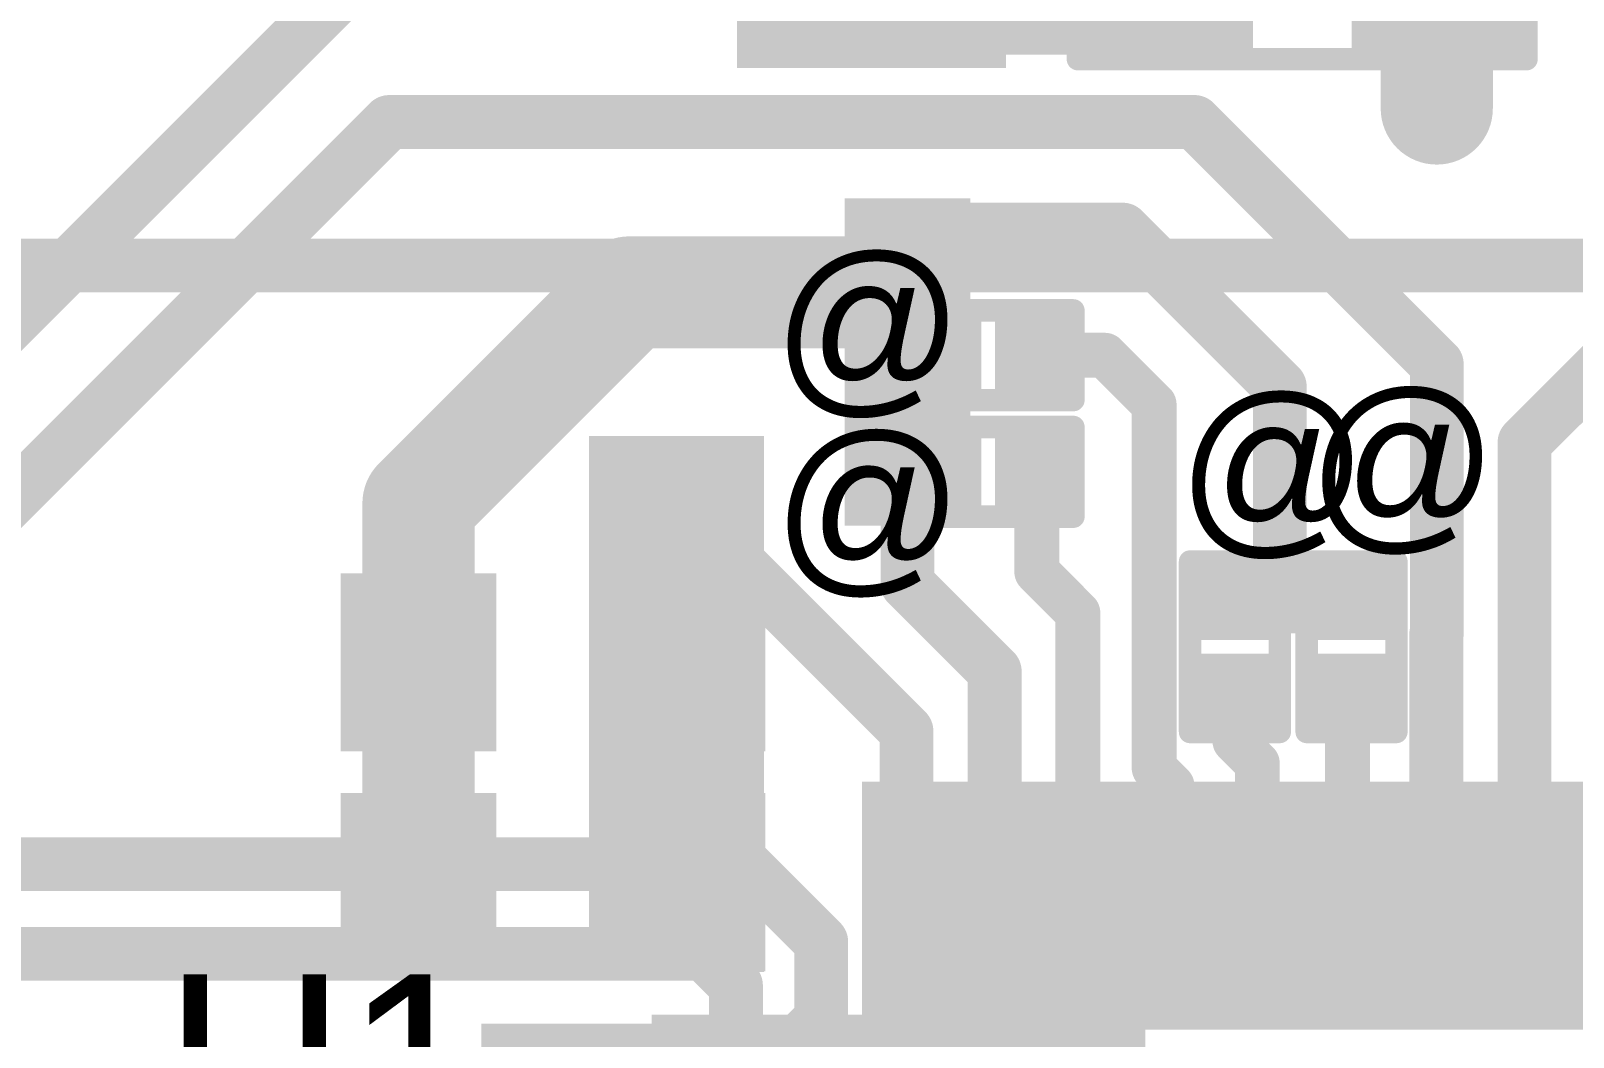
# Model space of a CAD drawing. Header units: millimetres. Extents: x -1.36 to 1.18, y -0.07 to 2.63.
# Drawn here: x -0.4254 to -0.0816, y 1.412 to 1.6363 of the extents above; entities that cross this region are included whole.
import ezdxf

# ---------------------------------------------------------------- set-up
doc = ezdxf.new("R2010")
doc.units = ezdxf.units.MM
doc.header["$MEASUREMENT"] = 0
for name, color, linetype in [('BottomLayer', 5, 'Continuous'), ('BottomPaste', 16, 'Continuous'), ('BottomSolder', 6, 'Continuous'), ('TopLayer', 1, 'Continuous'), ('TopOverlay', 2, 'Continuous'), ('TopPaste', 8, 'Continuous'), ('TopSolder', 216, 'Continuous'), ('ViaHoleLayer', 16, 'Continuous')]:
    doc.layers.add(name, color=color, linetype=linetype)
doc.styles.add('Arial', font='arial.ttf', dxfattribs={"height": 0.2})

# ---------------------------------------------------------------- blocks, each defined once
blk = doc.blocks.new('LQFP_100_6')
at = {"layer": 'TopLayer'}
for points in [[(-0.24213, 0.2815), (-0.24213, 0.32874), (-0.23031, 0.32874), (-0.23031, 0.2815)], [(-0.22244, 0.2815), (-0.22244, 0.32874), (-0.21063, 0.32874), (-0.21063, 0.2815)], [(-0.20276, 0.2815), (-0.20276, 0.32874), (-0.19094, 0.32874), (-0.19094, 0.2815)], [(-0.18307, 0.2815), (-0.18307, 0.32874), (-0.17126, 0.32874), (-0.17126, 0.2815)], [(-0.16339, 0.2815), (-0.16339, 0.32874), (-0.15157, 0.32874), (-0.15157, 0.2815)], [(-0.1437, 0.2815), (-0.1437, 0.32874), (-0.13189, 0.32874), (-0.13189, 0.2815)], [(-0.12402, 0.2815), (-0.12402, 0.32874), (-0.1122, 0.32874), (-0.1122, 0.2815)], [(-0.10433, 0.2815), (-0.10433, 0.32874), (-0.09252, 0.32874), (-0.09252, 0.2815)]]:
    blk.add_hatch(color=1, dxfattribs=at).paths.add_polyline_path(points)
at = {"layer": 'TopPaste'}
for points in [[(-0.24213, 0.2815), (-0.24213, 0.32874), (-0.23031, 0.32874), (-0.23031, 0.2815)], [(-0.22244, 0.2815), (-0.22244, 0.32874), (-0.21063, 0.32874), (-0.21063, 0.2815)], [(-0.20276, 0.2815), (-0.20276, 0.32874), (-0.19094, 0.32874), (-0.19094, 0.2815)], [(-0.18307, 0.2815), (-0.18307, 0.32874), (-0.17126, 0.32874), (-0.17126, 0.2815)], [(-0.16339, 0.2815), (-0.16339, 0.32874), (-0.15157, 0.32874), (-0.15157, 0.2815)], [(-0.1437, 0.2815), (-0.1437, 0.32874), (-0.13189, 0.32874), (-0.13189, 0.2815)], [(-0.12402, 0.2815), (-0.12402, 0.32874), (-0.1122, 0.32874), (-0.1122, 0.2815)], [(-0.10433, 0.2815), (-0.10433, 0.32874), (-0.09252, 0.32874), (-0.09252, 0.2815)]]:
    blk.add_hatch(color=8, dxfattribs=at).paths.add_polyline_path(points)
at = {"layer": 'TopSolder'}
for points in [[(-0.24613, 0.2775), (-0.24613, 0.33274), (-0.22631, 0.33274), (-0.22631, 0.2775)], [(-0.22644, 0.2775), (-0.22644, 0.33274), (-0.20663, 0.33274), (-0.20663, 0.2775)], [(-0.20676, 0.2775), (-0.20676, 0.33274), (-0.18694, 0.33274), (-0.18694, 0.2775)], [(-0.18707, 0.2775), (-0.18707, 0.33274), (-0.16726, 0.33274), (-0.16726, 0.2775)], [(-0.16739, 0.2775), (-0.16739, 0.33274), (-0.14757, 0.33274), (-0.14757, 0.2775)], [(-0.1477, 0.2775), (-0.1477, 0.33274), (-0.12789, 0.33274), (-0.12789, 0.2775)], [(-0.12802, 0.2775), (-0.12802, 0.33274), (-0.1082, 0.33274), (-0.1082, 0.2775)], [(-0.10833, 0.2775), (-0.10833, 0.33274), (-0.08852, 0.33274), (-0.08852, 0.2775)], [(-0.08865, 0.2775), (-0.08865, 0.33274), (-0.06883, 0.33274), (-0.06883, 0.2775)]]:
    blk.add_hatch(color=216, dxfattribs=at).paths.add_polyline_path(points)
at = {"layer": 'TopOverlay', "const_width": 0.005}
blk.add_lwpolyline([(-0.285, 0.255), (-0.255, 0.285)], dxfattribs=at)
at = {"layer": 'TopOverlay', "const_width": 0.0025}
blk.add_lwpolyline([(-0.25625, 0.285, 1), (-0.25375, 0.285, 1)], format="xyb", close=True, dxfattribs=at)
blk = doc.blocks.new('R___0201_12')
at = {"layer": 'TopLayer'}
for points in [[(-0.01614, 0.00728), (-0.00551, 0.00728), (-0.00551, -0.00728), (-0.01614, -0.00728)], [(0.00551, 0.00728), (0.01614, 0.00728), (0.01614, -0.00728), (0.00551, -0.00728)]]:
    blk.add_hatch(color=1, dxfattribs=at).paths.add_polyline_path(points)
at = {"layer": 'TopPaste'}
for points in [[(-0.01614, 0.00728), (-0.00551, 0.00728), (-0.00551, -0.00728), (-0.01614, -0.00728)], [(0.00551, 0.00728), (0.01614, 0.00728), (0.01614, -0.00728), (0.00551, -0.00728)]]:
    blk.add_hatch(color=8, dxfattribs=at).paths.add_polyline_path(points)
at = {"layer": 'TopSolder'}
for points in [[(-0.02014, 0.01128), (-0.00151, 0.01128), (-0.00151, -0.01128), (-0.02014, -0.01128)], [(0.00151, 0.01128), (0.02014, 0.01128), (0.02014, -0.01128), (0.00151, -0.01128)]]:
    blk.add_hatch(color=216, dxfattribs=at).paths.add_polyline_path(points)
at = {"layer": 'TopOverlay', "const_width": 0.005}
for points in [[(-0.019, -0.01), (-0.019, 0.01)], [(-0.019, 0.01), (0.019, 0.01)], [(0.019, -0.01), (0.019, 0.01)], [(-0.019, -0.01), (0.019, -0.01)]]:
    blk.add_lwpolyline(points, dxfattribs=at)
at = {"layer": 'TopOverlay', "const_width": 0.0025}
for points in [[(-0.02025, 0.01, 1), (-0.01775, 0.01, 1)], [(-0.02025, 0.01, 1), (-0.01775, 0.01, 1)], [(0.01775, 0.01, 1), (0.02025, 0.01, 1)], [(0.01775, 0.01, 1), (0.02025, 0.01, 1)], [(-0.02025, -0.01, 1), (-0.01775, -0.01, 1)], [(-0.02025, -0.01, 1), (-0.01775, -0.01, 1)], [(0.01775, -0.01, 1), (0.02025, -0.01, 1)], [(0.01775, -0.01, 1), (0.02025, -0.01, 1)]]:
    blk.add_lwpolyline(points, format="xyb", close=True, dxfattribs=at)
blk = doc.blocks.new('R___0201_13')
at = {"layer": 'TopLayer'}
for points in [[(-0.01614, 0.00728), (-0.00551, 0.00728), (-0.00551, -0.00728), (-0.01614, -0.00728)], [(0.00551, 0.00728), (0.01614, 0.00728), (0.01614, -0.00728), (0.00551, -0.00728)]]:
    blk.add_hatch(color=1, dxfattribs=at).paths.add_polyline_path(points)
at = {"layer": 'TopPaste'}
for points in [[(-0.01614, 0.00728), (-0.00551, 0.00728), (-0.00551, -0.00728), (-0.01614, -0.00728)], [(0.00551, 0.00728), (0.01614, 0.00728), (0.01614, -0.00728), (0.00551, -0.00728)]]:
    blk.add_hatch(color=8, dxfattribs=at).paths.add_polyline_path(points)
at = {"layer": 'TopSolder'}
for points in [[(-0.02014, 0.01128), (-0.00151, 0.01128), (-0.00151, -0.01128), (-0.02014, -0.01128)], [(0.00151, 0.01128), (0.02014, 0.01128), (0.02014, -0.01128), (0.00151, -0.01128)]]:
    blk.add_hatch(color=216, dxfattribs=at).paths.add_polyline_path(points)
at = {"layer": 'TopOverlay', "const_width": 0.005}
for points in [[(-0.019, -0.01), (-0.019, 0.01)], [(-0.019, 0.01), (0.019, 0.01)], [(0.019, -0.01), (0.019, 0.01)], [(-0.019, -0.01), (0.019, -0.01)]]:
    blk.add_lwpolyline(points, dxfattribs=at)
at = {"layer": 'TopOverlay', "const_width": 0.0025}
for points in [[(-0.02025, 0.01, 1), (-0.01775, 0.01, 1)], [(-0.02025, 0.01, 1), (-0.01775, 0.01, 1)], [(0.01775, 0.01, 1), (0.02025, 0.01, 1)], [(0.01775, 0.01, 1), (0.02025, 0.01, 1)], [(-0.02025, -0.01, 1), (-0.01775, -0.01, 1)], [(-0.02025, -0.01, 1), (-0.01775, -0.01, 1)], [(0.01775, -0.01, 1), (0.02025, -0.01, 1)], [(0.01775, -0.01, 1), (0.02025, -0.01, 1)]]:
    blk.add_lwpolyline(points, format="xyb", close=True, dxfattribs=at)
blk = doc.blocks.new('R___0201_14')
at = {"layer": 'TopLayer'}
for points in [[(-0.01614, 0.00728), (-0.00551, 0.00728), (-0.00551, -0.00728), (-0.01614, -0.00728)], [(0.00551, 0.00728), (0.01614, 0.00728), (0.01614, -0.00728), (0.00551, -0.00728)]]:
    blk.add_hatch(color=1, dxfattribs=at).paths.add_polyline_path(points)
at = {"layer": 'TopPaste'}
for points in [[(-0.01614, 0.00728), (-0.00551, 0.00728), (-0.00551, -0.00728), (-0.01614, -0.00728)], [(0.00551, 0.00728), (0.01614, 0.00728), (0.01614, -0.00728), (0.00551, -0.00728)]]:
    blk.add_hatch(color=8, dxfattribs=at).paths.add_polyline_path(points)
at = {"layer": 'TopSolder'}
for points in [[(-0.02014, 0.01128), (-0.00151, 0.01128), (-0.00151, -0.01128), (-0.02014, -0.01128)], [(0.00151, 0.01128), (0.02014, 0.01128), (0.02014, -0.01128), (0.00151, -0.01128)]]:
    blk.add_hatch(color=216, dxfattribs=at).paths.add_polyline_path(points)
at = {"layer": 'TopOverlay', "const_width": 0.005}
for points in [[(-0.019, 0.01), (-0.019, -0.01)], [(-0.019, 0.01), (0.019, 0.01)], [(0.019, 0.01), (0.019, -0.01)], [(-0.019, -0.01), (0.019, -0.01)]]:
    blk.add_lwpolyline(points, dxfattribs=at)
at = {"layer": 'TopOverlay', "const_width": 0.0025}
for points in [[(-0.02025, 0.01, 1), (-0.01775, 0.01, 1)], [(-0.02025, 0.01, 1), (-0.01775, 0.01, 1)], [(0.01775, 0.01, 1), (0.02025, 0.01, 1)], [(0.01775, 0.01, 1), (0.02025, 0.01, 1)], [(-0.02025, -0.01, 1), (-0.01775, -0.01, 1)], [(-0.02025, -0.01, 1), (-0.01775, -0.01, 1)], [(0.01775, -0.01, 1), (0.02025, -0.01, 1)], [(0.01775, -0.01, 1), (0.02025, -0.01, 1)]]:
    blk.add_lwpolyline(points, format="xyb", close=True, dxfattribs=at)
blk = doc.blocks.new('R___0201_15')
at = {"layer": 'TopLayer'}
for points in [[(-0.01614, 0.00728), (-0.00551, 0.00728), (-0.00551, -0.00728), (-0.01614, -0.00728)], [(0.00551, 0.00728), (0.01614, 0.00728), (0.01614, -0.00728), (0.00551, -0.00728)]]:
    blk.add_hatch(color=1, dxfattribs=at).paths.add_polyline_path(points)
at = {"layer": 'TopPaste'}
for points in [[(-0.01614, 0.00728), (-0.00551, 0.00728), (-0.00551, -0.00728), (-0.01614, -0.00728)], [(0.00551, 0.00728), (0.01614, 0.00728), (0.01614, -0.00728), (0.00551, -0.00728)]]:
    blk.add_hatch(color=8, dxfattribs=at).paths.add_polyline_path(points)
at = {"layer": 'TopSolder'}
for points in [[(-0.02014, 0.01128), (-0.00151, 0.01128), (-0.00151, -0.01128), (-0.02014, -0.01128)], [(0.00151, 0.01128), (0.02014, 0.01128), (0.02014, -0.01128), (0.00151, -0.01128)]]:
    blk.add_hatch(color=216, dxfattribs=at).paths.add_polyline_path(points)
at = {"layer": 'TopOverlay', "const_width": 0.005}
for points in [[(-0.019, 0.01), (-0.019, -0.01)], [(-0.019, 0.01), (0.019, 0.01)], [(0.019, 0.01), (0.019, -0.01)], [(-0.019, -0.01), (0.019, -0.01)]]:
    blk.add_lwpolyline(points, dxfattribs=at)
at = {"layer": 'TopOverlay', "const_width": 0.0025}
for points in [[(-0.02025, 0.01, 1), (-0.01775, 0.01, 1)], [(-0.02025, 0.01, 1), (-0.01775, 0.01, 1)], [(0.01775, 0.01, 1), (0.02025, 0.01, 1)], [(0.01775, 0.01, 1), (0.02025, 0.01, 1)], [(-0.02025, -0.01, 1), (-0.01775, -0.01, 1)], [(-0.02025, -0.01, 1), (-0.01775, -0.01, 1)], [(0.01775, -0.01, 1), (0.02025, -0.01, 1)], [(0.01775, -0.01, 1), (0.02025, -0.01, 1)]]:
    blk.add_lwpolyline(points, format="xyb", close=True, dxfattribs=at)
blk = doc.blocks.new('S______B______64')
at = {"layer": 'TopLayer'}
for points in [[(-0.045, -0.0175), (-0.045, 0.0175), (-0.015, 0.0175), (-0.015, -0.0175)], [(0.015, -0.0175), (0.015, 0.0175), (0.045, 0.0175), (0.045, -0.0175)]]:
    blk.add_hatch(color=1, dxfattribs=at).paths.add_polyline_path(points)
at = {"layer": 'TopPaste'}
for points in [[(-0.045, -0.0175), (-0.045, 0.0175), (-0.015, 0.0175), (-0.015, -0.0175)], [(0.015, -0.0175), (0.015, 0.0175), (0.045, 0.0175), (0.045, -0.0175)]]:
    blk.add_hatch(color=8, dxfattribs=at).paths.add_polyline_path(points)
at = {"layer": 'TopSolder'}
for points in [[(-0.049, -0.0215), (-0.049, 0.0215), (-0.011, 0.0215), (-0.011, -0.0215)], [(0.011, -0.0215), (0.011, 0.0215), (0.049, 0.0215), (0.049, -0.0215)]]:
    blk.add_hatch(color=216, dxfattribs=at).paths.add_polyline_path(points)
at = {"layer": 'TopOverlay', "const_width": 0.005}
for points in [[(-0.05, -0.022), (-0.05, 0.022)], [(-0.05, 0.022), (0.05, 0.022)], [(0.05, -0.022), (0.05, 0.022)], [(-0.05, -0.022), (0.05, -0.022)]]:
    blk.add_lwpolyline(points, dxfattribs=at)
at = {"layer": 'TopOverlay', "const_width": 0.0025}
for points in [[(-0.05125, 0.022, 1), (-0.04875, 0.022, 1)], [(-0.05125, 0.022, 1), (-0.04875, 0.022, 1)], [(0.04875, 0.022, 1), (0.05125, 0.022, 1)], [(0.04875, 0.022, 1), (0.05125, 0.022, 1)], [(-0.05125, -0.022, 1), (-0.04875, -0.022, 1)], [(-0.05125, -0.022, 1), (-0.04875, -0.022, 1)], [(0.04875, -0.022, 1), (0.05125, -0.022, 1)], [(0.04875, -0.022, 1), (0.05125, -0.022, 1)]]:
    blk.add_lwpolyline(points, format="xyb", close=True, dxfattribs=at)
blk = doc.blocks.new('C__0603_B_105')
at = {"layer": 'BottomLayer'}
for points in [[(-0.045, -0.0175), (-0.045, 0.0175), (-0.015, 0.0175), (-0.015, -0.0175)], [(0.015, -0.0175), (0.015, 0.0175), (0.045, 0.0175), (0.045, -0.0175)]]:
    blk.add_hatch(color=5, dxfattribs=at).paths.add_polyline_path(points)
at = {"layer": 'BottomPaste'}
for points in [[(-0.045, -0.0175), (-0.045, 0.0175), (-0.015, 0.0175), (-0.015, -0.0175)], [(0.015, -0.0175), (0.015, 0.0175), (0.045, 0.0175), (0.045, -0.0175)]]:
    blk.add_hatch(color=16, dxfattribs=at).paths.add_polyline_path(points)
at = {"layer": 'BottomSolder'}
for points in [[(-0.04736, -0.01986), (-0.04736, 0.01986), (-0.01264, 0.01986), (-0.01264, -0.01986)], [(0.01264, -0.01986), (0.01264, 0.01986), (0.04736, 0.01986), (0.04736, -0.01986)]]:
    blk.add_hatch(color=6, dxfattribs=at).paths.add_polyline_path(points)
blk = doc.blocks.new('C__0603_B_111')
at = {"layer": 'BottomLayer'}
for points in [[(-0.045, -0.0175), (-0.045, 0.0175), (-0.015, 0.0175), (-0.015, -0.0175)], [(0.015, -0.0175), (0.015, 0.0175), (0.045, 0.0175), (0.045, -0.0175)]]:
    blk.add_hatch(color=5, dxfattribs=at).paths.add_polyline_path(points)
at = {"layer": 'BottomPaste'}
for points in [[(-0.045, -0.0175), (-0.045, 0.0175), (-0.015, 0.0175), (-0.015, -0.0175)], [(0.015, -0.0175), (0.015, 0.0175), (0.045, 0.0175), (0.045, -0.0175)]]:
    blk.add_hatch(color=16, dxfattribs=at).paths.add_polyline_path(points)
at = {"layer": 'BottomSolder'}
for points in [[(-0.04736, -0.01986), (-0.04736, 0.01986), (-0.01264, 0.01986), (-0.01264, -0.01986)], [(0.01264, -0.01986), (0.01264, 0.01986), (0.04736, 0.01986), (0.04736, -0.01986)]]:
    blk.add_hatch(color=6, dxfattribs=at).paths.add_polyline_path(points)

msp = doc.modelspace()

# ---------------------------------------------------------------- hatches: boundary and pattern name
at = {"layer": 'BottomLayer'}
for points in [[(-0.268, 1.628), (-0.208, 1.628), (-0.208, 1.673), (-0.268, 1.673)], [(-0.301, 1.42647), (-0.262, 1.42647), (-0.262, 1.546), (-0.301, 1.546)], [(-0.287, 1.232), (-0.269, 1.232), (-0.269, 1.417), (-0.287, 1.417)], [(-0.287, 1.365), (-0.177, 1.365), (-0.177, 1.417), (-0.287, 1.417)]]:
    msp.add_hatch(color=5, dxfattribs=at).paths.add_polyline_path(points)
h = msp.add_hatch(color=5, dxfattribs=at)
edge = h.paths.add_edge_path()
edge.add_arc((-0.112, 1.619), 0.01181, 0, 360)
h = msp.add_hatch(color=5, dxfattribs=at)
edge = h.paths.add_edge_path()
edge.add_arc((-0.282, 1.532), 0.01181, 0, 360)
h = msp.add_hatch(color=5, dxfattribs=at)
edge = h.paths.add_edge_path()
edge.add_arc((-0.339, 1.531), 0.01181, 0, 360)
at = {"layer": 'TopLayer'}
for points in [[(-0.265, 1.631), (-0.155, 1.631), (-0.155, 1.672), (-0.265, 1.672)], [(-0.244, 1.526), (-0.216, 1.526), (-0.216, 1.599), (-0.244, 1.599)], [(-0.163, 1.502), (-0.126, 1.502), (-0.126, 1.519), (-0.163, 1.519)], [(-0.325, 1.366), (-0.287, 1.366), (-0.287, 1.415), (-0.325, 1.415)]]:
    msp.add_hatch(color=1, dxfattribs=at).paths.add_polyline_path(points)
h = msp.add_hatch(color=1, dxfattribs=at)
edge = h.paths.add_edge_path()
edge.add_arc((-0.112, 1.619), 0.01181, 0, 360)
h = msp.add_hatch(color=1, dxfattribs=at)
edge = h.paths.add_edge_path()
edge.add_arc((-0.282, 1.532), 0.01181, 0, 360)
h = msp.add_hatch(color=1, dxfattribs=at)
edge = h.paths.add_edge_path()
edge.add_arc((-0.339, 1.531), 0.01181, 0, 360)
at = {"layer": 'ViaHoleLayer'}
h = msp.add_hatch(color=16, dxfattribs=at)
edge = h.paths.add_edge_path()
edge.add_arc((-0.112, 1.619), 0.00591, 0, 360)
h = msp.add_hatch(color=16, dxfattribs=at)
edge = h.paths.add_edge_path()
edge.add_arc((-0.339, 1.531), 0.00591, 0, 360)
h = msp.add_hatch(color=16, dxfattribs=at)
edge = h.paths.add_edge_path()
edge.add_arc((-0.282, 1.532), 0.00591, 0, 360)

# ---------------------------------------------------------------- linework, layer by layer
at = {"layer": 'BottomLayer'}
for points, const_width in [([(-0.529, 1.584), (0.01737, 1.584)], 0.012), ([(-0.339, 1.49553), (-0.339, 1.531)], 0.025), ([(-0.339, 1.44653), (-0.339, 1.49553)], 0.025), ([(-0.339, 1.44153), (-0.339, 1.44653)], 0.025)]:
    msp.add_lwpolyline(points, dxfattribs=dict(at, const_width=const_width))
at = {"layer": 'BottomLayer', "const_width": 0.0125}
for points in [[(-0.34525, 1.531, 1), (-0.33275, 1.531, 1)], [(-0.34525, 1.49553, 1), (-0.33275, 1.49553, 1)], [(-0.34525, 1.49553, 1), (-0.33275, 1.49553, 1)], [(-0.34525, 1.44653, 1), (-0.33275, 1.44653, 1)], [(-0.34525, 1.44653, 1), (-0.33275, 1.44653, 1)], [(-0.34525, 1.44153, 1), (-0.33275, 1.44153, 1)]]:
    msp.add_lwpolyline(points, format="xyb", close=True, dxfattribs=at)
at = {"layer": 'TopLayer'}
for points, const_width in [([(-0.475, 1.526), (-0.259, 1.742)], 0.012), ([(-0.112, 1.619), (-0.112, 1.652)], 0.025), ([(-0.09243, 1.54457), (-0.007, 1.63)], 0.012), ([(-0.47748, 1.48405), (-0.34553, 1.616)], 0.012), ([(-0.34553, 1.616), (-0.166, 1.616)], 0.012), ([(-0.166, 1.616), (-0.112, 1.562)], 0.012), ([(-0.22283, 1.58817), (-0.219, 1.592)], 0.012), ([(-0.219, 1.592), (-0.182, 1.592)], 0.012), ([(-0.182, 1.592), (-0.147, 1.557)], 0.012), ([(-0.22283, 1.56517), (-0.22283, 1.58817)], 0.012), ([(-0.339, 1.531), (-0.292, 1.578)], 0.025), ([(-0.292, 1.578), (-0.23683, 1.578)], 0.025), ([(-0.23683, 1.578), (-0.22283, 1.564)], 0.012), ([(-0.23, 1.513), (-0.23, 1.5625)], 0.012), ([(-0.22283, 1.538), (-0.22283, 1.564)], 0.012), ([(-0.201, 1.564), (-0.186, 1.564)], 0.01), ([(-0.186, 1.564), (-0.175, 1.553)], 0.01), ([(-0.112, 1.50196), (-0.112, 1.562)], 0.012), ([(-0.147, 1.50983), (-0.147, 1.557)], 0.012), ([(-0.175, 1.47196), (-0.175, 1.553)], 0.01), ([(-0.09243, 1.44128), (-0.09243, 1.54457)], 0.012), ([(-0.20117, 1.51572), (-0.20117, 1.538)], 0.01), ([(-0.282, 1.532), (-0.23022, 1.48022)], 0.012), ([(-0.20117, 1.51572), (-0.192, 1.50654)], 0.01), ([(-0.23, 1.513), (-0.21054, 1.49354)], 0.012), ([(-0.157, 1.50983), (-0.147, 1.50983)], 0.012), ([(-0.147, 1.50983), (-0.131, 1.50983)], 0.012), ([(-0.192, 1.46492), (-0.192, 1.50654)], 0.01), ([(-0.11211, 1.50185), (-0.112, 1.50196)], 0.012), ([(-0.11211, 1.44128), (-0.11211, 1.50185)], 0.012), ([(-0.21054, 1.44128), (-0.21054, 1.49354)], 0.012), ([(-0.158, 1.48817), (-0.15732, 1.48817)], 0.01), ([(-0.15732, 1.48817), (-0.157, 1.48786)], 0.01), ([(-0.157, 1.48786), (-0.157, 1.48817)], 0.01), ([(-0.157, 1.478), (-0.157, 1.48786)], 0.01), ([(-0.132, 1.48817), (-0.1319, 1.48807)], 0.01), ([(-0.1319, 1.4419), (-0.1319, 1.48807)], 0.01), ([(-0.23022, 1.44128), (-0.23022, 1.48022)], 0.012), ([(-0.157, 1.478), (-0.152, 1.473)], 0.01), ([(-0.175, 1.47196), (-0.171, 1.46796)], 0.01), ([(-0.152, 1.456), (-0.152, 1.473)], 0.01), ([(-0.171, 1.464), (-0.171, 1.46796)], 0.01), ([(-0.192, 1.46492), (-0.19068, 1.4636)], 0.01), ([(-0.47904, 1.45053), (-0.26653, 1.45053)], 0.012), ([(-0.26653, 1.45053), (-0.24922, 1.43322)], 0.012), ([(-0.21037, 1.39833), (-0.21037, 1.44128)], 0.012), ([(-0.15239, 1.44218), (-0.15148, 1.44128)], 0.01), ([(-0.15148, 1.44128), (-0.151, 1.44176)], 0.01), ([(-0.1319, 1.4419), (-0.131, 1.441)], 0.01), ([(-0.24922, 1.40209), (-0.24922, 1.43322)], 0.012), ([(-0.48753, 1.43053), (-0.27525, 1.43053)], 0.012), ([(-0.27525, 1.43053), (-0.26822, 1.4235)], 0.012), ([(-0.26822, 1.39422), (-0.26822, 1.4235)], 0.012)]:
    msp.add_lwpolyline(points, dxfattribs=dict(at, const_width=const_width))
for points, const_width in [([(-0.11825, 1.619, 1), (-0.10575, 1.619, 1)], 0.0125), ([(-0.34853, 1.616, 1), (-0.34253, 1.616, 1)], 0.006), ([(-0.34853, 1.616, 1), (-0.34253, 1.616, 1)], 0.006), ([(-0.169, 1.616, 1), (-0.163, 1.616, 1)], 0.006), ([(-0.169, 1.616, 1), (-0.163, 1.616, 1)], 0.006), ([(-0.222, 1.592, 1), (-0.216, 1.592, 1)], 0.006), ([(-0.222, 1.592, 1), (-0.216, 1.592, 1)], 0.006), ([(-0.185, 1.592, 1), (-0.179, 1.592, 1)], 0.006), ([(-0.185, 1.592, 1), (-0.179, 1.592, 1)], 0.006), ([(-0.22583, 1.58817, 1), (-0.21983, 1.58817, 1)], 0.006), ([(-0.22583, 1.58817, 1), (-0.21983, 1.58817, 1)], 0.006), ([(-0.29825, 1.578, 1), (-0.28575, 1.578, 1)], 0.0125), ([(-0.29825, 1.578, 1), (-0.28575, 1.578, 1)], 0.0125), ([(-0.24308, 1.578, 1), (-0.23058, 1.578, 1)], 0.0125), ([(-0.23983, 1.578, 1), (-0.23383, 1.578, 1)], 0.006), ([(-0.233, 1.5625, 1), (-0.227, 1.5625, 1)], 0.006), ([(-0.22583, 1.56517, 1), (-0.21983, 1.56517, 1)], 0.006), ([(-0.22583, 1.564, 1), (-0.21983, 1.564, 1)], 0.006), ([(-0.22583, 1.564, 1), (-0.21983, 1.564, 1)], 0.006), ([(-0.2035, 1.564, 1), (-0.1985, 1.564, 1)], 0.005), ([(-0.1885, 1.564, 1), (-0.1835, 1.564, 1)], 0.005), ([(-0.1885, 1.564, 1), (-0.1835, 1.564, 1)], 0.005), ([(-0.115, 1.562, 1), (-0.109, 1.562, 1)], 0.006), ([(-0.115, 1.562, 1), (-0.109, 1.562, 1)], 0.006), ([(-0.15, 1.557, 1), (-0.144, 1.557, 1)], 0.006), ([(-0.15, 1.557, 1), (-0.144, 1.557, 1)], 0.006), ([(-0.1775, 1.553, 1), (-0.1725, 1.553, 1)], 0.005), ([(-0.1775, 1.553, 1), (-0.1725, 1.553, 1)], 0.005), ([(-0.09543, 1.54457, 1), (-0.08943, 1.54457, 1)], 0.006), ([(-0.09543, 1.54457, 1), (-0.08943, 1.54457, 1)], 0.006), ([(-0.22583, 1.538, 1), (-0.21983, 1.538, 1)], 0.006), ([(-0.34525, 1.531, 1), (-0.33275, 1.531, 1)], 0.0125), ([(-0.20367, 1.538, 1), (-0.19867, 1.538, 1)], 0.005), ([(-0.285, 1.532, 1), (-0.279, 1.532, 1)], 0.006), ([(-0.20367, 1.51572, 1), (-0.19867, 1.51572, 1)], 0.005), ([(-0.20367, 1.51572, 1), (-0.19867, 1.51572, 1)], 0.005), ([(-0.233, 1.513, 1), (-0.227, 1.513, 1)], 0.006), ([(-0.233, 1.513, 1), (-0.227, 1.513, 1)], 0.006), ([(-0.16, 1.50983, 1), (-0.154, 1.50983, 1)], 0.006), ([(-0.15, 1.50983, 1), (-0.144, 1.50983, 1)], 0.006), ([(-0.15, 1.50983, 1), (-0.144, 1.50983, 1)], 0.006), ([(-0.15, 1.50983, 1), (-0.144, 1.50983, 1)], 0.006), ([(-0.134, 1.50983, 1), (-0.128, 1.50983, 1)], 0.006), ([(-0.1945, 1.50654, 1), (-0.1895, 1.50654, 1)], 0.005), ([(-0.1945, 1.50654, 1), (-0.1895, 1.50654, 1)], 0.005), ([(-0.11511, 1.50185, 1), (-0.10911, 1.50185, 1)], 0.006), ([(-0.11511, 1.50185, 1), (-0.10911, 1.50185, 1)], 0.006), ([(-0.115, 1.50196, 1), (-0.109, 1.50196, 1)], 0.006), ([(-0.115, 1.50196, 1), (-0.109, 1.50196, 1)], 0.006), ([(-0.21354, 1.49354, 1), (-0.20754, 1.49354, 1)], 0.006), ([(-0.21354, 1.49354, 1), (-0.20754, 1.49354, 1)], 0.006), ([(-0.1605, 1.48817, 1), (-0.1555, 1.48817, 1)], 0.005), ([(-0.15982, 1.48817, 1), (-0.15482, 1.48817, 1)], 0.005), ([(-0.15982, 1.48817, 1), (-0.15482, 1.48817, 1)], 0.005), ([(-0.1595, 1.48817, 1), (-0.1545, 1.48817, 1)], 0.005), ([(-0.1595, 1.48786, 1), (-0.1545, 1.48786, 1)], 0.005), ([(-0.1595, 1.48786, 1), (-0.1545, 1.48786, 1)], 0.005), ([(-0.1595, 1.48786, 1), (-0.1545, 1.48786, 1)], 0.005), ([(-0.1345, 1.48817, 1), (-0.1295, 1.48817, 1)], 0.005), ([(-0.1344, 1.48807, 1), (-0.1294, 1.48807, 1)], 0.005), ([(-0.1344, 1.48807, 1), (-0.1294, 1.48807, 1)], 0.005), ([(-0.23322, 1.48022, 1), (-0.22722, 1.48022, 1)], 0.006), ([(-0.23322, 1.48022, 1), (-0.22722, 1.48022, 1)], 0.006), ([(-0.1595, 1.478, 1), (-0.1545, 1.478, 1)], 0.005), ([(-0.1595, 1.478, 1), (-0.1545, 1.478, 1)], 0.005), ([(-0.1775, 1.47196, 1), (-0.1725, 1.47196, 1)], 0.005), ([(-0.1775, 1.47196, 1), (-0.1725, 1.47196, 1)], 0.005), ([(-0.1545, 1.473, 1), (-0.1495, 1.473, 1)], 0.005), ([(-0.1545, 1.473, 1), (-0.1495, 1.473, 1)], 0.005), ([(-0.1735, 1.46796, 1), (-0.1685, 1.46796, 1)], 0.005), ([(-0.1735, 1.46796, 1), (-0.1685, 1.46796, 1)], 0.005), ([(-0.1945, 1.46492, 1), (-0.1895, 1.46492, 1)], 0.005), ([(-0.1945, 1.46492, 1), (-0.1895, 1.46492, 1)], 0.005), ([(-0.19318, 1.4636, 1), (-0.18818, 1.4636, 1)], 0.005), ([(-0.1735, 1.464, 1), (-0.1685, 1.464, 1)], 0.005), ([(-0.1545, 1.456, 1), (-0.1495, 1.456, 1)], 0.005), ([(-0.26953, 1.45053, 1), (-0.26353, 1.45053, 1)], 0.006), ([(-0.26953, 1.45053, 1), (-0.26353, 1.45053, 1)], 0.006), ([(-0.23322, 1.44128, 1), (-0.22722, 1.44128, 1)], 0.006), ([(-0.21354, 1.44128, 1), (-0.20754, 1.44128, 1)], 0.006), ([(-0.21337, 1.44128, 1), (-0.20737, 1.44128, 1)], 0.006), ([(-0.15489, 1.44218, 1), (-0.14989, 1.44218, 1)], 0.005), ([(-0.15398, 1.44128, 1), (-0.14898, 1.44128, 1)], 0.005), ([(-0.15398, 1.44128, 1), (-0.14898, 1.44128, 1)], 0.005), ([(-0.1535, 1.44176, 1), (-0.1485, 1.44176, 1)], 0.005), ([(-0.1344, 1.4419, 1), (-0.1294, 1.4419, 1)], 0.005), ([(-0.1344, 1.4419, 1), (-0.1294, 1.4419, 1)], 0.005), ([(-0.1335, 1.441, 1), (-0.1285, 1.441, 1)], 0.005), ([(-0.11511, 1.44128, 1), (-0.10911, 1.44128, 1)], 0.006), ([(-0.09543, 1.44128, 1), (-0.08943, 1.44128, 1)], 0.006), ([(-0.25222, 1.43322, 1), (-0.24622, 1.43322, 1)], 0.006), ([(-0.25222, 1.43322, 1), (-0.24622, 1.43322, 1)], 0.006), ([(-0.27825, 1.43053, 1), (-0.27225, 1.43053, 1)], 0.006), ([(-0.27825, 1.43053, 1), (-0.27225, 1.43053, 1)], 0.006), ([(-0.27122, 1.4235, 1), (-0.26522, 1.4235, 1)], 0.006), ([(-0.27122, 1.4235, 1), (-0.26522, 1.4235, 1)], 0.006)]:
    msp.add_lwpolyline(points, format="xyb", close=True, dxfattribs=dict(at, const_width=const_width))

# ---------------------------------------------------------------- block references
for name, p in [('S______B______64', (-0.142, 1.652)), ('R___0201_13', (-0.212, 1.564)), ('R___0201_12', (-0.212, 1.538)), ('LQFP_100_6', (0.006, 1.13616))]:
    msp.add_blockref(name, p)
for name, p, rotation in [('R___0201_14', (-0.157, 1.499), 90), ('R___0201_15', (-0.131, 1.499), 90), ('C__0603_B_111', (-0.309, 1.49553), 180), ('C__0603_B_105', (-0.309, 1.44653), 180)]:
    msp.add_blockref(name, p, dxfattribs=dict(rotation=rotation))

# ---------------------------------------------------------------- texts
at = {"layer": 'TopOverlay', "style": 'Arial'}
for p in [(-0.26, 1.556), (-0.16982, 1.52456), (-0.14082, 1.52556), (-0.26, 1.516)]:
    msp.add_text('@', height=0.03, rotation=360, dxfattribs=at).set_placement(p)
msp.add_text('U1', height=0.04, dxfattribs=at).set_placement((-0.39566, 1.38601))

doc.saveas('drawing.dxf')
